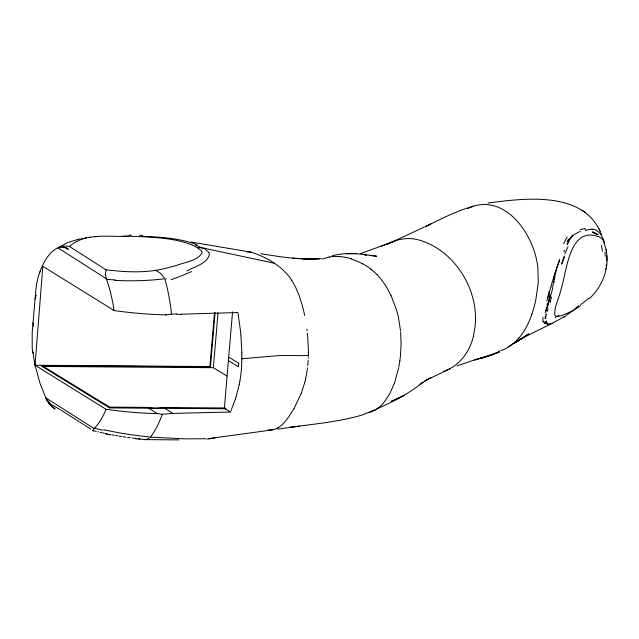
<?xml version="1.0" encoding="UTF-8"?>
<svg xmlns="http://www.w3.org/2000/svg" width="639" height="639" viewBox="0 0 639 639"><rect width="100%" height="100%" fill="white"/><g stroke="black" fill="none" stroke-linecap="round" stroke-linejoin="round"><path stroke-width="0.96" d="M308.373 352.305L308.341 354.717M401.076 343.702L400.637 331.873M232.548 311.904L224.361 408.305L230.423 411.923M228.706 357.105L238.627 363.192L238.331 366.706L228.411 360.612M401.076 344.141L400.469 355.468M308.333 355.068L308.302 356.386M241.742 361.666L241.822 358.791A19.082 6.837 -89.6 0 0 241.862 357.081L241.854 355.02M241.734 361.874L241.598 366.283A24.689 8.842 -89.6 0 1 241.486 368.2L241.382 369.438M545.658 318.757L545.794 316.593M308.262 357.768L308.238 358.367M308.15 360.404L308.11 361.011A31.431 10.791 -87.2 0 1 307.726 365.412L307.718 365.516M606.715 260.752L606.786 255.912M545.107 318.621L545.307 316.521M46.687 399.862L40.169 383.807L35.033 365.268L42.829 266.327L114.077 310.514A89.388 17.644 4.9 0 0 166.3 314.907M226.062 408.768L109.549 407.906L41.99 366.427L42.054 365.636L210.455 366.882L215.071 312.479M109.549 407.906L109.612 407.115L42.054 365.636M210.455 366.882L209.911 366.554L214.488 312.639M226.877 375.996L213.362 367.697L218.011 312.99M241.334 369.949L241.246 370.947M400.445 355.715L399.87 360.731M241.175 371.65L241.159 371.834A54.139 19.394 -89.6 0 1 240.328 378.36L239.897 381.036M307.447 367.816L307.375 368.407M545.994 314.763L546.137 313.685M307.279 369.158L307.223 369.566A46.966 16.087 -87.2 0 1 305.57 378.935M606.371 264.354L606.107 266.096M399.854 360.843L398.848 367.058M239.865 381.219L239.849 381.315A48.54 17.389 -89.6 0 1 239.465 383.336L239.218 384.534M546.601 310.866L546.752 310.043M546.265 310.682L546.425 309.867M398.68 367.936L394.447 383.232M92.599 430.694L94.388 428.346M239.17 384.742L236.406 395.669M605.636 268.604L605.437 269.498M305.578 378.951L305.41 379.71A43.492 14.905 -87.2 0 1 304.747 382.362L304.603 382.881M548.062 303.773L548.43 302.143M473.451 336.122L475.049 326.657A81.097 63.485 70.7 0 0 475.432 321.768C477.157 286.192 452.5 248.595 417.291 239.553A57.758 45.217 70.7 0 0 409.671 238.603L407.618 238.603A65.418 51.208 70.7 0 0 387.426 244.441M545.594 310.714L545.786 309.899M549.636 297.047L550.107 295.098M549.348 296.887L549.836 294.954M546.209 308.19L546.441 307.295M553.845 279.451L555.946 271.623M546.928 305.442L547.447 303.493M552.096 287.342L552.296 286.623M304.547 383.088L301.249 393.281M553.638 281.823L554.964 277.302M236.342 395.884L235.32 399.151M235.168 399.615L230.991 410.629M531.983 314.076L534.651 304.939A149.326 118.606 69.6 0 0 535.746 300.25L538.286 282.422L537.83 267.222A61.951 49.203 69.6 0 0 537.016 262.11C532.143 233.85 506.919 196.221 473.555 206.149C457.133 210.798 441.789 218.394 426.636 226.11L430.974 223.946L391.603 242.253L360.284 253.731M394.415 383.312L389.566 394.111L383.791 402.69A58.429 39.474 78.1 0 1 375.277 410.07M301.225 393.344L294.06 408.489M69.491 246.526C84.963 232.221 109.541 237.277 128.591 236.262A135.732 31.87 -0.2 0 1 139.957 236.606C157.162 237.524 174.83 238.419 191.093 244.609A96.88 22.748 -0.2 0 1 197.571 247.812L201.085 250.552A45.896 10.775 -0.2 0 1 201.98 253.124C196.868 261.191 185.238 261.942 177.043 265.281A233.011 54.714 -0.2 0 1 165.189 268.396C145.932 273.34 125.635 272.086 106.05 269.834L69.491 246.526C48.907 242.141 37.517 272.358 36.056 288.325A82.854 29.282 -89.9 0 0 35.8 290.609L32.333 331.106A85.243 30.129 -89.9 0 0 32.214 333.015L32.198 348.415L35.017 365.181L106.042 409.311A100.131 35.393 -89.9 0 1 94.38 428.266M106.05 269.834L105.395 274.259L106.489 279.171M563.862 251.838L564.541 250.208M567.264 244.122L567.52 243.595M238.371 366.674L238.451 366.435A4.665 1.669 -89.6 0 0 238.627 365.045A4.665 1.669 -89.6 0 0 238.698 363.607A1.142 0.407 -89.6 0 0 238.674 363.327L238.643 363.216M567.081 244.018L567.36 243.507M293.956 408.664L287.678 418.361A136.171 46.671 -87.2 0 1 284.499 422.251L284.067 422.722A106.769 36.591 -87.2 0 1 278.852 427.315L277.949 427.85M568.798 241.095L572.848 235.336L580.332 231.198M39.298 272.781L40.489 271.335M571.929 236.342L572.848 235.336M519.004 337.783C514.147 343.47 508.013 348.271 500.848 350.643M92.831 430.782L96.146 431.341M589.517 298.445C604.222 284.978 611.627 262.485 604.135 243.459M94.141 428.577L45.704 397.793L49.57 404.183L55.138 409L53.972 408.217M150.029 437.555L147.369 439.081L144.614 439.6M573.974 309.995L565.866 315.65M580.587 305.698C574.908 309.596 568.806 312.942 562.32 315.291C559.988 315.97 555.922 317.855 554.668 314.731C554.516 305.825 559.381 297.622 561.13 288.972C566.905 271.2 569.157 226.206 598.24 236.55M514.347 343.271L528.852 333.846L516.24 341.897M430.974 377.377L420.063 384.263L422.978 382.266C408.88 393.576 392.921 402.091 376.299 409.04M508.86 346.362L521.344 338.662L515.401 342.44L523.237 337.704L552 323.43M564.325 316.601L553.773 322.439M375.181 410.062L374.622 410.366A61.224 41.359 78.1 0 1 367.09 412.986M467.812 208.57L468.435 208.258M553.47 322.599C551.09 324.053 547.296 324.844 545.331 322.344M427.978 379.27L424.855 380.844L449.552 368.991M469.058 207.955L473.555 206.149M391.395 401.3L404.583 395.309L391.364 401.38M369.134 412.179L374.51 409.823M187.019 270.952C194.575 266.583 207.1 263.899 209.488 254.298A60.769 15.408 -3.6 0 0 208.721 252.485M499.163 351.961L487.549 356.282L492.453 354.701L480.983 358.207L499.163 351.961L492.453 354.701L474.505 359.885L485.928 356.818L472.533 360.54L457.005 365.915M381.531 246.119L396.619 240.336M322 259.019L329.636 256.958M166.364 278.78L164.942 279.259A111.378 39.93 -89.3 0 1 171.579 314.14L176.596 314.005M364.941 414.136C340.659 421.82 315.107 423.785 290.01 427.379L299.691 426.125M498.18 351.41L499.522 351.051M584.973 229.393L585.476 229.273M77.83 239.409L66.744 242.964L58.301 247.724L61.799 246.766L66.081 247.964M78.357 239.282L80.083 238.898M46.583 398.504L45.872 398.177M332.248 255.8C346.809 251.806 361.946 254.058 376.595 256.207L369.358 255.432M81.393 238.627L82.75 238.371M230.383 412.003L173.017 413.417L162.354 414.256L157.322 413.585L147.234 407.394L109.612 407.115M366.618 413.098L365.228 413.329M163.161 407.554L155.245 408.241L147.465 407.442M84.835 238.004L86.265 237.772M210.814 438.314L272.765 429.839M487.916 203.018C525.226 198.114 584.581 190.422 601.491 234.545M277.765 429.12L293.908 426.868M89.204 237.357L89.963 237.261M241.822 358.783L279.187 355.564L308.317 355.603M171.579 314.156L166.236 314.851L165.581 314.452M209.32 438.482L208.697 438.538M94.844 236.749L96.952 236.582M205.814 438.753L184.831 438.841L150.421 437.172M320.922 258.555C300.713 260.281 280.617 256.838 260.712 253.691M364.661 255.177L366.642 255.137M346.586 253.779L356.266 253.611M303.07 259.011L319.572 258.747L309.468 258.963L292.55 258.164M122.816 236.111L128.479 236.103M178.928 439.888L144.43 439.592L138.623 438.689M35.081 365.26L209.911 366.554M41.99 366.427L213.362 367.697M225.192 407.97L163.4 407.514L173.017 413.417M548.174 324.596L546.018 323.526M141.658 236.286C160.285 236.997 179.399 238.067 196.988 244.761M339.82 256.598L337.136 256.463A91.225 61.632 78.2 0 0 329.636 256.942M135.492 438.745L139.965 439.193M135.963 438.426L132.297 438.019M130.548 437.803L127.6 437.419M250.991 252.165L250.017 252.046A114.173 39.874 -87.7 0 0 247.029 252.07M125.819 437.172L122.808 436.725M592.081 228.994C598.4 229.537 602.05 235.535 603.911 240.943M121.602 436.533L119.181 436.141M117.967 435.934L115.555 435.51M191.149 242.045L251.135 252.189C266.711 257.245 282.526 266.143 291.696 280.225M114.357 435.295L111.961 434.839M109.588 434.376L110.771 434.608M197.603 247.812A23.739 21.526 -58.8 0 1 204.049 248.204L273.923 263.148M105.195 433.825L110.164 434.847M106.082 433.649L107.24 433.897M104.373 433.274L102.687 432.899M101.849 432.707L100.187 432.323M268.053 429.791L268.084 429.799A102.583 35.161 -87.2 0 0 277.941 427.723M97.743 431.74L98.55 431.932M351.426 258.923L359.597 262.302A110.867 74.739 77.9 0 1 361.754 263.42L362.473 263.771M156.02 270.545L160.453 273.268L164.463 278.181M67.862 248.954C65.018 247.133 61.072 245.68 58.045 247.9L106.33 278.724M66.144 247.996L68.277 249.21L67.934 248.994M598.16 234.721L592.792 232.276L597.505 234.489M204.049 248.204L208.913 252.469M581.961 210.279L585.372 212.34M180.765 314.204L237.908 312.535L240.552 331.377M597.369 234.369L592.545 231.965L597.193 234.345M60.098 409.615L50.665 404.12L46.024 398.52M60.865 410.094L76.177 419.823M76.944 420.31L79.236 421.772M80.003 422.259L83.062 424.2M83.829 424.687L90.714 429.065M370.764 269.115L372.098 270.161M376.97 274.586L378.328 276.024A59.707 40.329 78.1 0 1 383.592 282.646L385.381 285.29M48.788 403.201L46.743 399.982M33.364 352.992L32.573 351.777M291.751 280.329L295.53 287.103L298.924 294.946M391.02 295.561L387.034 287.997A68.892 46.535 78.1 0 0 385.605 285.649M391.06 295.649L396.484 309.779A68.948 46.583 78.1 0 1 398.345 316.848L400.525 330.667M45.84 398.113L45.976 398.416M599.11 228.978L600.165 231.478M299.18 295.625L302.239 305.075L304.747 315.538M545.866 322.088L545.754 321.337M606.131 249.306L606.491 251.838M306.944 329.181L307.119 330.659M307.383 333.087L307.591 335.267M240.568 331.529L240.959 335.834M307.647 335.898L308.349 349.078M240.975 336.082L241.83 352.44M241.83 352.576L241.854 354.885M308.357 349.773L308.373 352.025M531.904 314.021A88.486 70.282 69.6 0 1 519.092 337.887M345.659 257.293A87.383 59.115 78.4 0 1 351.426 258.819M339.82 256.638A97.615 65.889 77.9 0 1 345.308 257.357M372.074 270.233A65.761 44.379 78.1 0 1 376.938 274.65M362.481 263.691A86.241 58.341 78.2 0 1 370.804 268.971M473.475 336.13A65.138 50.992 70.7 0 1 443.322 371.459M578.622 305.658A30.704 5.439 -44.7 0 1 574.485 309.092M565.515 316.281A94.748 24.578 -48.4 0 1 563.973 317.224M558.965 315.147A52.086 6.829 -41 0 1 555.131 317.615M580.268 229.792A71.44 36.407 -85.9 0 1 584.989 228.57M585.412 230.583A70.25 34.179 -79.1 0 1 592.049 229.249M603.543 241.326A46.256 28.771 -78.8 0 1 604.206 243.339M601.371 245.296A49.914 32.829 -75.5 0 1 602.401 251.255M604.997 252.245A56.328 46.567 -53.2 0 1 605.149 256.223M567.176 241.838A50.329 17.357 -79.2 0 1 568.542 239.321M567.608 244.09A47.582 22.828 -82.6 0 1 569.014 241.686M563.662 243.739A46.152 13.131 -76.1 0 1 567.192 237.133M561.729 264.171A48.38 6.614 -71.1 0 1 564.381 257.118M553.853 277.614A57.183 10.975 -72.2 0 1 559.628 260.009M552.815 286.072A54.97 7.628 -72.4 0 1 554.109 281.472M546.92 301.033A50.848 6.957 -72.5 0 1 549.117 291.584M548.813 301.161A52.59 3.499 -74.3 0 1 550.003 296.169M550.139 302.662A56.655 5.535 -72.9 0 1 551.489 297.015M547.431 311.329A57.175 9.265 -69.2 0 1 547.982 308.477M545.858 316.481A54.914 10.408 -67 0 1 546.065 314.644M544.843 323.278A47.526 9.369 -66.2 0 1 544.148 321.776M546.824 323.254A45.401 8.147 -68.1 0 1 546.401 321.05M548.07 324.684A52.086 9.865 -63.3 0 1 547.264 322.879M567.384 242.053A48.899 23.204 -79.9 0 1 571.881 236.039M552.863 287.877A46.911 2.165 -75 0 1 545.267 312.687M598.296 236.358A25.824 16.255 -78.9 0 1 604.702 242.692M588.918 297.974A25.656 7.94 -41.8 0 1 580.763 304.587M546.225 323.238A45.313 10.591 -52.6 0 1 544.628 322.607M544.532 322.975A46.144 10.064 -58.9 0 1 543.39 321.209M543.014 321.681A55.449 8.403 -68.4 0 1 543.022 317.343M547.519 307.175A54.483 4.792 -73.3 0 1 550.419 294.739M547.791 298.517A54.011 6.909 -71.9 0 1 559.692 259.482M561.673 263.699A49.235 8.874 -73.1 0 1 564.381 255.975M564.884 254.026A45.313 16.949 -77.6 0 1 567.983 246.878M53.98 408.145A84.596 29.905 -89.9 0 1 48.772 403.297M106.473 279.227A100.027 35.353 -89.9 0 1 114.101 310.482M115.292 279.906A72.431 16.398 -0.9 0 1 106.226 279.315M35.017 299.012A55.585 50.529 -56.4 0 1 36.295 295.218M33.54 326.225A55.617 50.553 -56.4 0 1 32.98 322.823M157.386 413.633A88.621 17.493 4.9 0 1 106.074 409.295M102.863 430.207A72.423 13.084 10.1 0 1 94.684 428.266M195.27 245.001A104.5 24.442 0.3 0 1 202.635 248.339M176.612 314.092A40.025 32.645 55.5 0 1 181.3 314.676M162.322 414.304A111.617 40.017 -89.3 0 1 150.413 437.108M191.532 271.559A241.254 65.298 -2.8 0 1 171.076 279.698M129.046 235.136A146.786 39.969 -2.7 0 1 131.37 235.144M139.486 235.264A146.786 39.969 -2.7 0 1 142.537 235.344M148.799 436.749A66.648 12.389 10 0 1 103.83 429.712M209.712 438.817A116.434 17.301 11.4 0 1 206.9 439.065M215.519 437.539A63.972 9.186 10.8 0 1 210.055 438.673M163.935 278.852A67.103 14.825 -0.8 0 1 114.621 280.393"/></g></svg>
